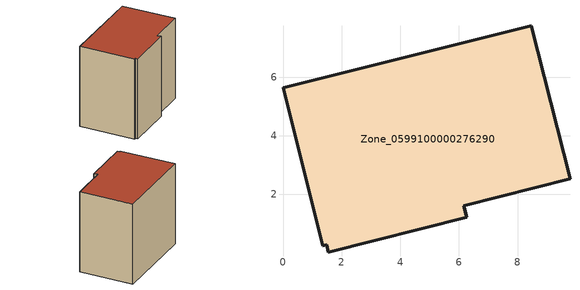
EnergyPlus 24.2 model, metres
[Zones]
Zone_0599100000276290
 floor ground (C_G): 1.49,0.29 1.35,0.25 0,5.63 8.47,7.75 9.79,2.53 6.17,1.61 6.27,1.22 1.55,0.03 z0
 wall outside (C_F): 8.47,7.75 0,5.63 1.35,0.25 1.49,0.29 1.55,0.03 6.27,1.22 6.17,1.61 9.79,2.53 8.47,7.75 z0:8.24
 roof outside (C_R): 1.55,0.03 6.27,1.22 6.17,1.61 9.79,2.53 8.47,7.75 0,5.63 1.35,0.25 1.49,0.29 z8.24
[BUILDING]
Pand.0599100000276290: North Axis=0; Terrain=City; Loads Convergence Tolerance Value=0.04; Temperature Convergence Tolerance Value=0.4; Solar Distribution=FullExterior; Maximum Number of Warmup Days=25; Minimum Number of Warmup Days=1
[Site:Location]
Rotterdam.The.Hague.AP_ZH_NLD Design_Conditions: Latitude=51.96; Longitude=4.45; Time Zone=1; Elevation=-4.5
[SITE:GROUNDTEMPERATURE:BUILDINGSURFACE]
18, 18, 18, 18, 18, 18, 18, 18, 18, 18, 18, 18
[MATERIAL] Thermal Absorptance=0.9; Solar Absorptance=0.7; Visible Absorptance=0.7
Name | Roughness | Thickness | Conductivity | Density | Specific Heat
G.TI.1975-1991 | MediumSmooth | 0.15 | 0.288461 | 540 | 1210
F.TI.1975-1991 | Rough | 0.3 | 0.230769 | 1920 | 840
R.TI.1975-1991 | MediumRough | 0.2 | 0.153846 | 1500 | 1000
[CONSTRUCTION]
C_G: G.TI.1975-1991
C_F: F.TI.1975-1991
C_R: R.TI.1975-1991
[ZONE]
Zone_0599100000276290: Type=1; Multiplier=1; Ceiling Height=Autocalculate; Volume=Autocalculate; Floor Area=autocalculate; Part of Total Floor Area=Yes
[ZONEINFILTRATION:DESIGNFLOWRATE]
Infil_Zone_0599100000276290: Zone or ZoneList or Space or SpaceList=Zone_0599100000276290; Schedule=AlwaysOn; Design Flow Rate Calculation Method=Flow/Area; Flow Rate per Floor Area=0.003; Constant Term Coefficient=1; Temperature Term Coefficient=0; Velocity Term Coefficient=0; Velocity Squared Term Coefficient=0
[HVACTEMPLATE:ZONE:IDEALLOADSAIRSYSTEM]
Zone_0599100000276290: Maximum Heating Supply Air Temperature=50; Minimum Cooling Supply Air Temperature=13; Maximum Heating Supply Air Humidity Ratio=0.0156; Minimum Cooling Supply Air Humidity Ratio=0.0077; Heating Limit=NoLimit; Cooling Limit=NoLimit; Dehumidification Control Type=ConstantSensibleHeatRatio; Cooling Sensible Heat Ratio=0.7; Dehumidification Setpoint=60; Humidification Control Type=None; Humidification Setpoint=30; Outdoor Air Method=None; Outdoor Air Flow Rate per Person=0.00944; Outdoor Air Flow Rate per Zone Floor Area=0; Outdoor Air Flow Rate per Zone=0; Demand Controlled Ventilation Type=None; Outdoor Air Economizer Type=NoEconomizer; Heat Recovery Type=None; Sensible Heat Recovery Effectiveness=0.7; Latent Heat Recovery Effectiveness=0.65
[ZONECONTROL:THERMOSTAT]
ThermostatControl_Zone_0599100000276290: Zone or ZoneList=Zone_0599100000276290; Control Type Schedule=DualSetpointControlType; Control 1=Thermostat_Zone_0599100000276290; Temperature Difference Between Cutout And Setpoint=0
[THERMOSTATSETPOINT:DUALSETPOINT]
Thermostat_Zone_0599100000276290: Heating Setpoint Temperature Schedule=HeatingSetpoint_Zone_0599100000276290; Cooling Setpoint Temperature Schedule=CoolingSetpoint_Zone_0599100000276290
[SCHEDULE:COMPACT]
HeatingSetpoint_Zone_0599100000276290: Through: 12/31, For: AllDays, Until: 24:00, 21
CoolingSetpoint_Zone_0599100000276290: Through: 12/31, For: AllDays, Until: 24:00, 24
DualSetpointControlType: Through: 12/31, For: AllDays, Until: 24:00, 4
AlwaysOn: Through: 12/31, For: AllDays, Until: 24:00, 1
